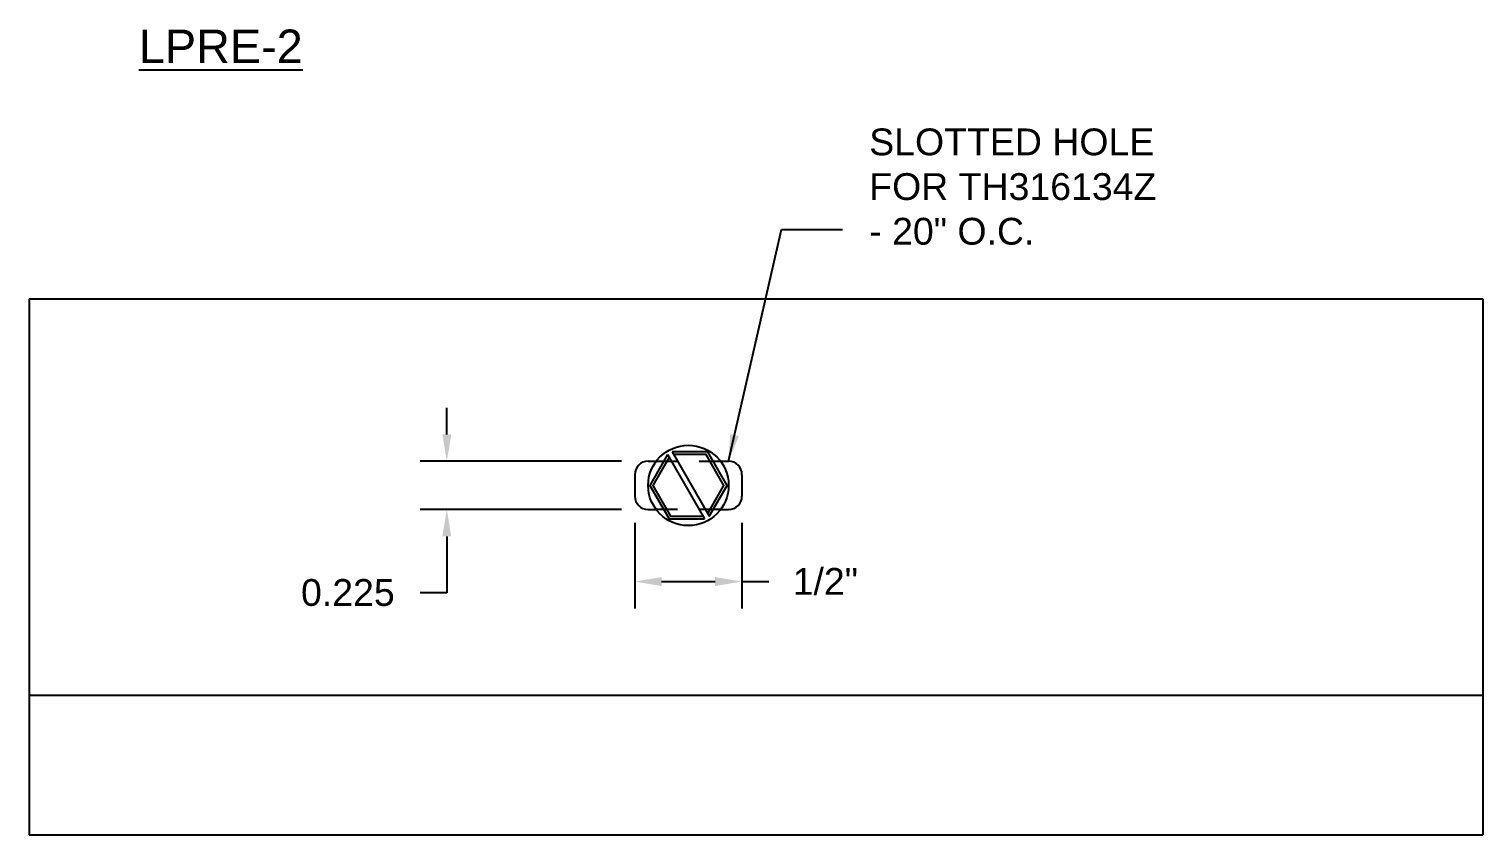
# Model space of a CAD drawing. Header units: inches. Extents: x -2.2 to 30, y 1.5 to 11.8.
# Drawn here: x 23.18 to 29.96, y 5.65 to 9.41 of the extents above; entities that cross this region are included whole.
import ezdxf

# ---------------------------------------------------------------- set-up
doc = ezdxf.new("R2010")
doc.units = ezdxf.units.IN
doc.header["$MEASUREMENT"] = 0
doc.linetypes.add('HIDDEN', pattern=[0.375, 0.25, -0.125])
for name, color, linetype in [('ANCHORS', 4, 'Continuous'), ('DIMENSIONS', 3, 'Continuous'), ('TEXT', 2, 'Continuous')]:
    doc.layers.add(name, color=color, linetype=linetype)
doc.styles.add('ARIAL', font='arial.ttf')
doc.dimstyles.new('Arial', dxfattribs={"dimtxt": 0.125, "dimasz": 0.125, "dimexe": 0.125, "dimexo": 0.125, "dimgap": 0.125, "dimtad": 0, "dimtih": 1, "dimtoh": 1, "dimdec": 4, "dimzin": 3, "dimdsep": 46, "dimlunit": 4, "dimtxsty": 'ARIAL', "dimcen": 0.125, "dimadec": 0, "dimazin": 0, "dimtfac": 1, "dimtdec": 4, "dimtofl": 0, "dimtmove": 0, "dimatfit": 3, "dimfxl": 0, "dimfrac": 2, "dimtolj": 1, "dimtzin": 0, "dimarcsym": 0})

# ---------------------------------------------------------------- blocks, each defined once
blk = doc.blocks.new('*D18')
at = {"layer": 'Defpoints', "color": 0}
for p in [(26.0686, 7.3899), (25.1297, 7.1649), (26.0686, 7.1649)]:
    blk.add_point(p, dxfattribs=at)
at = {"layer": 'DIMENSIONS', "color": 0, "lineweight": -2}
for p, q in [((25.1297, 7.5149), (25.1297, 7.6399)), ((25.9436, 7.3899), (25.0047, 7.3899)), ((25.9436, 7.1649), (25.0047, 7.1649)), ((25.1297, 7.0399), (25.1297, 6.7772)), ((25.1297, 6.7772), (25.0047, 6.7772))]:
    blk.add_line(p, q, dxfattribs=at)
at = {"layer": 'DIMENSIONS', "color": 0}
for points in [[(25.1089, 7.5149), (25.1506, 7.5149), (25.1297, 7.3899)], [(25.1089, 7.0399), (25.1506, 7.0399), (25.1297, 7.1649)]]:
    blk.add_solid(points, dxfattribs=at)
at = {"layer": 'DIMENSIONS', "color": 0, "insert": (24.6683, 6.7772), "char_height": 0.125, "attachment_point": 5, "style": 'ARIAL'}
blk.add_mtext('\\A1;0.225', dxfattribs=at)
blk = doc.blocks.new('*D19')
at = {"layer": 'Defpoints', "color": 0}
for p in [(26.0061, 7.2274), (26.5061, 7.2274), (26.5061, 6.8289)]:
    blk.add_point(p, dxfattribs=at)
at = {"layer": 'DIMENSIONS', "color": 0, "lineweight": -2}
for p, q in [((26.0061, 7.1024), (26.0061, 6.7039)), ((26.5061, 7.1024), (26.5061, 6.7039)), ((26.1311, 6.8289), (26.3811, 6.8289)), ((26.5061, 6.8289), (26.6311, 6.8289))]:
    blk.add_line(p, q, dxfattribs=at)
at = {"layer": 'DIMENSIONS', "color": 0}
for points in [[(26.1311, 6.8498), (26.1311, 6.8081), (26.0061, 6.8289)], [(26.3811, 6.8498), (26.3811, 6.8081), (26.5061, 6.8289)]]:
    blk.add_solid(points, dxfattribs=at)
at = {"layer": 'DIMENSIONS', "color": 0, "insert": (26.8949, 6.8289), "char_height": 0.125, "attachment_point": 5, "style": 'ARIAL'}
blk.add_mtext('\\A1;1/2"', dxfattribs=at)
blk = doc.blocks.new('tapcon head')
for p, q in [((-0.0974, 0.1437), (0.0758, -0.1562)), ((-0.0758, 0.1562), (0.0974, -0.1438))]:
    blk.add_line(p, q)
for points in [[(-0.0974, 0.1437), (-0.1804, 0), (-0.0902, -0.1562), (0.0758, -0.1562)], [(0.0974, -0.1438), (0.1804, 0), (0.0902, 0.1562), (-0.0758, 0.1562)], [(0.0902, -0.1312), (0.166, 0), (0.083, 0.1437), (-0.0686, 0.1437)], [(-0.0902, 0.1312), (-0.166, 0), (-0.083, -0.1438), (0.0686, -0.1438)]]:
    blk.add_lwpolyline(points)
blk.add_circle((0, 0), 0.1875)

msp = doc.modelspace()

# ---------------------------------------------------------------- linework, layer by layer
for p, q in [((23.18177, 8.14745), (29.96126, 8.14745)), ((23.18177, 8.14745), (23.18177, 5.64745)), ((29.96126, 8.14745), (29.96126, 5.64745)), ((26.06859, 7.38995), (26.10609, 7.38995)), ((26.40609, 7.38995), (26.44359, 7.38995)), ((26.00609, 7.32745), (26.00609, 7.22745)), ((26.50609, 7.32745), (26.50609, 7.22745)), ((26.06859, 7.16495), (26.10609, 7.16495)), ((26.40609, 7.16495), (26.44359, 7.16495)), ((23.18177, 6.29995), (29.96126, 6.29995)), ((23.18177, 5.64745), (29.96126, 5.64745))]:
    msp.add_line(p, q)
at = {"linetype": 'HIDDEN', "ltscale": 0.125}
for p, q in [((26.10609, 7.38995), (26.40609, 7.38995)), ((26.40609, 7.16495), (26.10609, 7.16495))]:
    msp.add_line(p, q, dxfattribs=at)
for centre, start, end in [((26.06859, 7.32745), 90, 180), ((26.44359, 7.32745), 0, 90), ((26.06859, 7.22745), 180, 270), ((26.44359, 7.22745), 270, 0)]:
    msp.add_arc(centre, 0.0625, start, end)

# ---------------------------------------------------------------- block references
at = {"layer": 'ANCHORS'}
msp.add_blockref('tapcon head', (26.25609, 7.27745), dxfattribs=at)

# ---------------------------------------------------------------- texts
at = {"layer": 'TEXT', "insert": (23.69373, 9.40319), "char_height": 0.15625, "width": 3.3125, "attachment_point": 1, "style": 'ARIAL'}
msp.add_mtext('{\\LLPRE-2}', dxfattribs=at)
at = {"layer": 'TEXT', "insert": (27.09945, 8.67015), "char_height": 0.125, "attachment_point": 4, "style": 'ARIAL'}
msp.add_mtext('SLOTTED HOLE\\PFOR TH316134Z\\P- 20" O.C.', dxfattribs=at)

# ---------------------------------------------------------------- dimensions: what is measured, and where the dimension line sits
at = {"layer": 'DIMENSIONS'}
dim = msp.add_linear_dim(base=(25.12972, 7.16495), p1=(26.06859, 7.38995), p2=(26.06859, 7.16495), angle=90, dimstyle='Arial', override={"dimdec": 3, "dimlunit": 2, "dimpost": ''}, dxfattribs=at)
dim.commit()
dim.dimension.update_dxf_attribs({"geometry": '*D18', "text_midpoint": (24.66835, 6.77723), "dimtype": 160})
dim = msp.add_linear_dim(base=(26.50609, 6.82895), p1=(26.00609, 7.22745), p2=(26.50609, 7.22745), dimstyle='Arial', override={"dimpost": ''}, dxfattribs=at)
dim.commit()
dim.dimension.update_dxf_attribs({"geometry": '*D19', "text_midpoint": (26.89486, 6.82895)})

# ---------------------------------------------------------------- leaders
at = {"layer": 'TEXT'}
msp.add_leader([(26.44359, 7.38995), (26.69012, 8.47141), (26.97445, 8.47141)], dimstyle='Arial', override={"dimgap": 0.125, "dimtad": 0}, dxfattribs=at)

doc.saveas('drawing.dxf')
